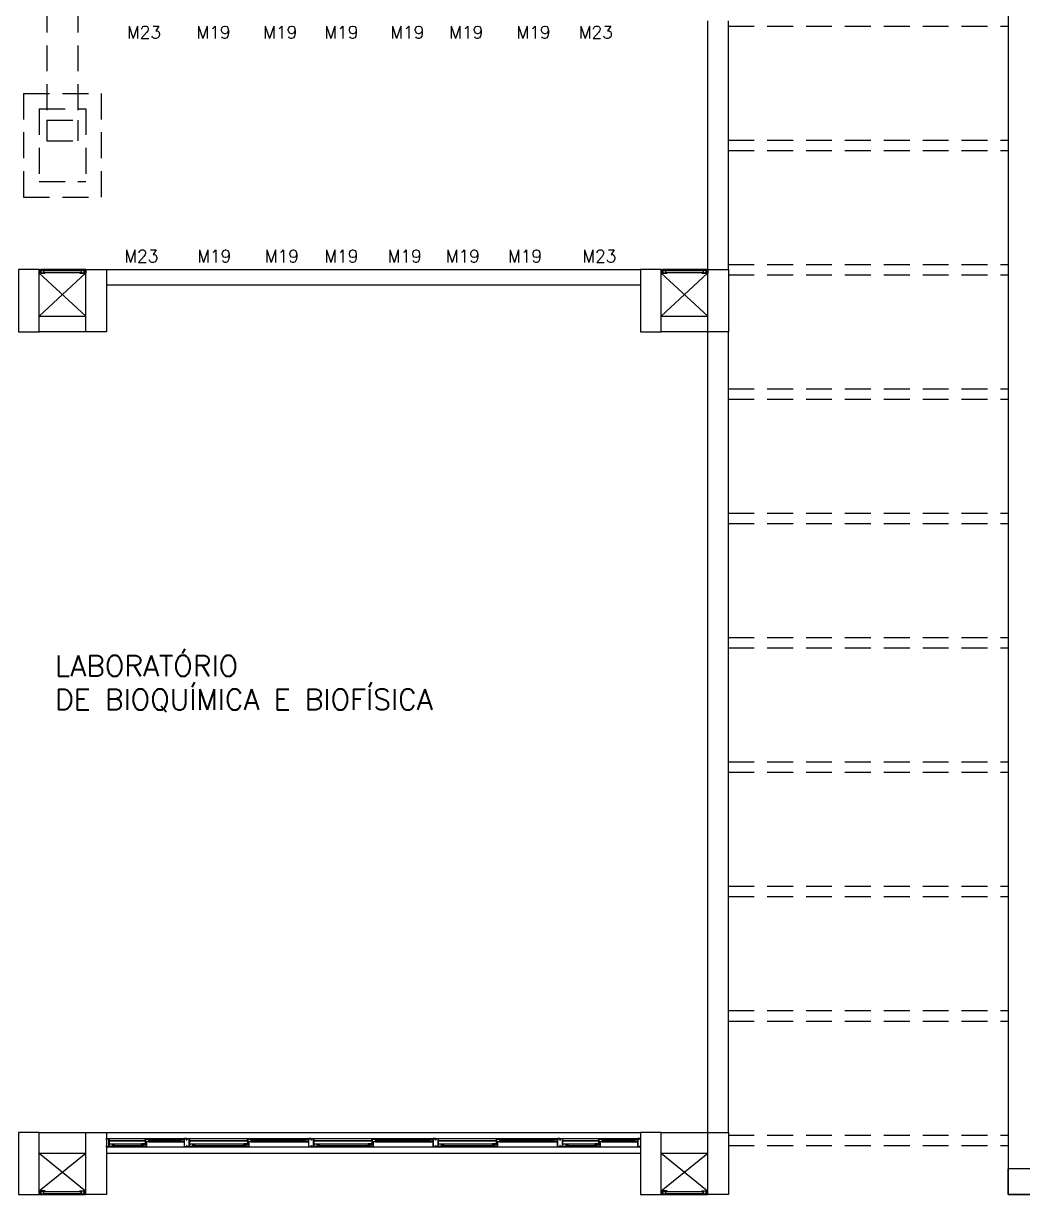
# Model space of a CAD drawing. Header units: millimetres. Extents: x 1887 to 2405, y 1100 to 1335.
# Drawn here: x 2247.21 to 2256.85, y 1221.4 to 1232.7 of the extents above; entities that cross this region are included whole.
import ezdxf

# ---------------------------------------------------------------- set-up
doc = ezdxf.new("R2010")
doc.units = ezdxf.units.MM
doc.linetypes.add('HIDDEN', pattern=[0.375, 0.25, -0.125])
for name, color, linetype in [('AC-PROJEÇÃO', 1, 'HIDDEN'), ('AR-ALV', 2, 'Continuous'), ('AR-ESQ', 1, 'Continuous'), ('AR-ESTC', 3, 'Continuous'), ('AR-ESTC-V', 2, 'Continuous'), ('AR-PORTA', 1, 'Continuous'), ('AR-SHAFT', 1, 'Continuous'), ('AR-TXTESQ1-CONG', 1, 'Continuous'), ('DT-ESQ-BAGUETE-C', 2, 'Continuous'), ('DT-ESQ-BAGUETE-V', 1, 'Continuous'), ('DT-ESQ-CHAPA DOBRADA-V', 1, 'Continuous'), ('DT-ESQ-PERFIL CADEIRA-C', 2, 'Continuous'), ('DT-ESQ-PERFIL CADEIRA-V', 1, 'Continuous'), ('DT-ESQ-PERFIL U SIMPLES-C', 2, 'Continuous'), ('DT-ESQ-PERFIL U-C', 2, 'Continuous'), ('DT-ESQ-PERFIL U-V', 1, 'Continuous'), ('DT-ESQ-VENEZIANA-C', 2, 'Continuous'), ('DT-ESQ-VENEZIANA-V', 2, 'Continuous'), ('DT-ESQ-VIDRO-C', 2, 'Continuous'), ('PG-PROJ', 1, 'HIDDEN'), ('TEXTO', 2, 'Continuous')]:
    doc.layers.add(name, color=color, linetype=linetype)
doc.styles.add('S12', font='simplex.shx', dxfattribs={"width": 1.1, "height": 0.12})
doc.styles.add('UNB-100', font='simplex.shx', dxfattribs={"height": 0.2})

# ---------------------------------------------------------------- blocks, each defined once
blk = doc.blocks.new('EF40-P')
at = {"layer": 'DT-ESQ-BAGUETE-C', "color": 2, "ltscale": 0.1}
for points in [[(0.073, -0.125), (0.06, -0.125), (0.06, -0.124), (0.073, -0.124, 0.414214), (0.073, -0.123), (0.073, -0.112, 0.414214), (0.073, -0.112), (0.06, -0.112), (0.06, -0.11), (0.073, -0.11, -0.414214), (0.075, -0.112), (0.075, -0.124, -0.414214)], [(0.339, -0.125), (0.352, -0.125), (0.352, -0.124), (0.34, -0.124, -0.414214), (0.339, -0.123), (0.339, -0.112, -0.414214), (0.34, -0.112), (0.352, -0.112), (0.352, -0.11), (0.339, -0.11, 0.414214), (0.337, -0.112), (0.337, -0.124, 0.414214)], [(0.422, -0.08), (0.409, -0.08), (0.409, -0.079), (0.422, -0.079, 0.414214), (0.422, -0.078), (0.422, -0.067, 0.414214), (0.422, -0.067), (0.409, -0.067), (0.409, -0.065), (0.422, -0.065, -0.414214), (0.424, -0.067), (0.424, -0.079, -0.414214)], [(0.702, -0.08), (0.715, -0.08), (0.715, -0.079), (0.702, -0.079, -0.414214), (0.702, -0.078), (0.702, -0.067, -0.414214), (0.702, -0.067), (0.715, -0.067), (0.715, -0.065), (0.702, -0.065, 0.414214), (0.7, -0.067), (0.7, -0.079, 0.414214)], [(0.848, -0.125), (0.835, -0.125), (0.835, -0.124), (0.848, -0.124, 0.414214), (0.848, -0.123), (0.848, -0.112, 0.414214), (0.848, -0.112), (0.835, -0.112), (0.835, -0.11), (0.848, -0.11, -0.414214), (0.85, -0.112), (0.85, -0.124, -0.414214)], [(1.326, -0.125), (1.34, -0.125), (1.34, -0.124), (1.327, -0.124, -0.414214), (1.326, -0.123), (1.326, -0.112, -0.414214), (1.327, -0.112), (1.34, -0.112), (1.34, -0.11), (1.326, -0.11, 0.414214), (1.325, -0.112), (1.325, -0.124, 0.414214)], [(1.41, -0.08), (1.396, -0.08), (1.396, -0.079), (1.409, -0.079, 0.414214), (1.41, -0.078), (1.41, -0.067, 0.414214), (1.409, -0.067), (1.396, -0.067), (1.396, -0.065), (1.41, -0.065, -0.414214), (1.411, -0.067), (1.411, -0.079, -0.414214)], [(1.901, -0.08), (1.915, -0.08), (1.915, -0.079), (1.902, -0.079, -0.414214), (1.901, -0.078), (1.901, -0.067, -0.414214), (1.902, -0.067), (1.915, -0.067), (1.915, -0.065), (1.901, -0.065, 0.414214), (1.9, -0.067), (1.9, -0.079, 0.414214)], [(2.048, -0.125), (2.035, -0.125), (2.035, -0.124), (2.048, -0.124, 0.414214), (2.048, -0.123), (2.048, -0.112, 0.414214), (2.048, -0.112), (2.035, -0.112), (2.035, -0.11), (2.048, -0.11, -0.414214), (2.05, -0.112), (2.05, -0.124, -0.414214)], [(2.526, -0.125), (2.54, -0.125), (2.54, -0.124), (2.527, -0.124, -0.414214), (2.526, -0.123), (2.526, -0.112, -0.414214), (2.527, -0.112), (2.54, -0.112), (2.54, -0.11), (2.526, -0.11, 0.414214), (2.525, -0.112), (2.525, -0.124, 0.414214)], [(2.61, -0.08), (2.596, -0.08), (2.596, -0.079), (2.609, -0.079, 0.414214), (2.61, -0.078), (2.61, -0.067, 0.414214), (2.609, -0.067), (2.596, -0.067), (2.596, -0.065), (2.61, -0.065, -0.414214), (2.611, -0.067), (2.611, -0.079, -0.414214)], [(3.101, -0.08), (3.115, -0.08), (3.115, -0.079), (3.102, -0.079, -0.414214), (3.101, -0.078), (3.101, -0.067, -0.414214), (3.102, -0.067), (3.115, -0.067), (3.115, -0.065), (3.101, -0.065, 0.414214), (3.1, -0.067), (3.1, -0.079, 0.414214)], [(3.248, -0.125), (3.235, -0.125), (3.235, -0.124), (3.248, -0.124, 0.414214), (3.248, -0.123), (3.248, -0.112, 0.414214), (3.248, -0.112), (3.235, -0.112), (3.235, -0.11), (3.248, -0.11, -0.414214), (3.25, -0.112), (3.25, -0.124, -0.414214)], [(3.726, -0.125), (3.74, -0.125), (3.74, -0.124), (3.727, -0.124, -0.414214), (3.726, -0.123), (3.726, -0.112, -0.414214), (3.727, -0.112), (3.74, -0.112), (3.74, -0.11), (3.726, -0.11, 0.414214), (3.725, -0.112), (3.725, -0.124, 0.414214)], [(3.81, -0.08), (3.796, -0.08), (3.796, -0.079), (3.809, -0.079, 0.414214), (3.81, -0.078), (3.81, -0.067, 0.414214), (3.809, -0.067), (3.796, -0.067), (3.796, -0.065), (3.81, -0.065, -0.414214), (3.811, -0.067), (3.811, -0.079, -0.414214)], [(4.301, -0.08), (4.315, -0.08), (4.315, -0.079), (4.302, -0.079, -0.414214), (4.301, -0.078), (4.301, -0.067, -0.414214), (4.302, -0.067), (4.315, -0.067), (4.315, -0.065), (4.301, -0.065, 0.414214), (4.3, -0.067), (4.3, -0.079, 0.414214)], [(4.448, -0.125), (4.435, -0.125), (4.435, -0.124), (4.448, -0.124, 0.414214), (4.448, -0.123), (4.448, -0.112, 0.414214), (4.448, -0.112), (4.435, -0.112), (4.435, -0.11), (4.448, -0.11, -0.414214), (4.45, -0.112), (4.45, -0.124, -0.414214)], [(4.714, -0.125), (4.727, -0.125), (4.727, -0.124), (4.714, -0.124, -0.414214), (4.714, -0.123), (4.714, -0.112, -0.414214), (4.714, -0.112), (4.727, -0.112), (4.727, -0.11), (4.714, -0.11, 0.414214), (4.712, -0.112), (4.712, -0.124, 0.414214)], [(4.797, -0.08), (4.784, -0.08), (4.784, -0.079), (4.797, -0.079, 0.414214), (4.797, -0.078), (4.797, -0.067, 0.414214), (4.797, -0.067), (4.784, -0.067), (4.784, -0.065), (4.797, -0.065, -0.414214), (4.799, -0.067), (4.799, -0.079, -0.414214)], [(5.076, -0.08), (5.09, -0.08), (5.09, -0.079), (5.077, -0.079, -0.414214), (5.076, -0.078), (5.076, -0.067, -0.414214), (5.077, -0.067), (5.09, -0.067), (5.09, -0.065), (5.076, -0.065, 0.414214), (5.075, -0.067), (5.075, -0.079, 0.414214)]]:
    blk.add_lwpolyline(points, format="xyb", close=True, dxfattribs=at)
at = {"layer": 'DT-ESQ-BAGUETE-V', "color": 1, "ltscale": 0.1}
for p, q in [((0.073, -0.11), (0.339, -0.11)), ((0.848, -0.11), (1.326, -0.11)), ((2.048, -0.11), (2.526, -0.11)), ((3.248, -0.11), (3.726, -0.11)), ((4.448, -0.11), (4.714, -0.11))]:
    blk.add_line(p, q, dxfattribs=at)
at = {"layer": 'DT-ESQ-BAGUETE-V', "ltscale": 0.1}
for p, q in [((0.422, -0.065), (0.702, -0.065)), ((1.41, -0.065), (1.901, -0.065)), ((2.61, -0.065), (3.101, -0.065)), ((3.81, -0.065), (4.301, -0.065)), ((4.797, -0.065), (5.076, -0.065))]:
    blk.add_line(p, q, dxfattribs=at)
at = {"layer": 'DT-ESQ-CHAPA DOBRADA-V', "ltscale": 0.1}
for p, q in [((0.025, -0.077), (0.374, -0.077)), ((0.025, -0.08), (0.374, -0.08)), ((0.8, -0.077), (1.361, -0.077)), ((0.8, -0.08), (1.361, -0.08)), ((4.4, -0.077), (4.749, -0.077)), ((4.4, -0.08), (4.749, -0.08))]:
    blk.add_line(p, q, dxfattribs=at)
at = {"layer": 'DT-ESQ-CHAPA DOBRADA-V', "color": 1, "ltscale": 0.1}
for p, q in [((2, -0.077), (2.561, -0.077)), ((2, -0.08), (2.561, -0.08)), ((3.2, -0.077), (3.761, -0.077)), ((3.2, -0.08), (3.761, -0.08))]:
    blk.add_line(p, q, dxfattribs=at)
at = {"layer": 'DT-ESQ-PERFIL CADEIRA-C', "color": 2, "ltscale": 0.1}
for p, q in [((0.376, -0.088), (0.422, -0.088)), ((0.75, -0.088), (0.702, -0.088)), ((1.363, -0.088), (1.41, -0.088)), ((1.95, -0.088), (1.901, -0.088)), ((2.563, -0.088), (2.61, -0.088)), ((3.15, -0.088), (3.101, -0.088)), ((3.763, -0.088), (3.81, -0.088)), ((4.35, -0.088), (4.301, -0.088)), ((4.751, -0.088), (4.797, -0.088)), ((5.125, -0.088), (5.076, -0.088)), ((0.025, -0.134), (0.073, -0.134)), ((0.385, -0.134), (0.339, -0.134)), ((0.8, -0.134), (0.848, -0.134)), ((1.373, -0.134), (1.326, -0.134)), ((2, -0.134), (2.048, -0.134)), ((2.573, -0.134), (2.526, -0.134)), ((3.2, -0.134), (3.248, -0.134)), ((3.773, -0.134), (3.726, -0.134)), ((4.76, -0.134), (4.714, -0.134))]:
    blk.add_line(p, q, dxfattribs=at)
at = {"layer": 'DT-ESQ-PERFIL CADEIRA-C', "ltscale": 0.1}
blk.add_line((4.4, -0.134), (4.448, -0.134), dxfattribs=at)
at = {"layer": 'DT-ESQ-PERFIL CADEIRA-C', "color": 2, "ltscale": 0.1}
for points in [[(0.073, -0.135), (0.025, -0.135), (0.025, -0.134), (0.06, -0.134, -0.198912), (0.059, -0.133, -0.198913), (0.058, -0.132), (0.058, -0.112, 0.414214), (0.058, -0.112), (0.025, -0.112), (0.025, -0.11), (0.058, -0.11, -0.414214), (0.06, -0.112), (0.06, -0.124), (0.06, -0.125), (0.06, -0.132), (0.073, -0.132, -1)], [(0.339, -0.132, 1), (0.339, -0.135), (0.385, -0.135, 0.414214), (0.387, -0.133), (0.387, -0.112, 0.414214), (0.385, -0.11), (0.354, -0.11, 0.414214), (0.352, -0.112), (0.352, -0.132)], [(0.352, -0.134, 0.198913), (0.354, -0.133, 0.198913), (0.354, -0.132), (0.354, -0.112, -0.414214), (0.354, -0.112), (0.385, -0.112, -0.414214), (0.386, -0.112), (0.386, -0.133, -0.414214), (0.385, -0.134)], [(0.422, -0.087, -1), (0.422, -0.09), (0.376, -0.09, -0.414214), (0.374, -0.088), (0.374, -0.067, -0.414214), (0.376, -0.065), (0.407, -0.065, -0.414214), (0.409, -0.067), (0.409, -0.087)], [(0.409, -0.088, -0.198913), (0.408, -0.088, -0.198913), (0.407, -0.087), (0.407, -0.067, 0.414214), (0.407, -0.067), (0.376, -0.067, 0.414214), (0.375, -0.067), (0.375, -0.088, 0.414214), (0.376, -0.088)], [(0.702, -0.09), (0.75, -0.09), (0.75, -0.088), (0.715, -0.088, 0.198912), (0.716, -0.088, 0.198913), (0.716, -0.087), (0.716, -0.067, -0.414214), (0.717, -0.067), (0.75, -0.067), (0.75, -0.065), (0.716, -0.065, 0.414214), (0.715, -0.067), (0.715, -0.079), (0.715, -0.08), (0.715, -0.087), (0.702, -0.087, 1)], [(0.848, -0.135), (0.8, -0.135), (0.8, -0.134), (0.835, -0.134, -0.198912), (0.834, -0.133, -0.198913), (0.833, -0.132), (0.833, -0.112, 0.414214), (0.833, -0.112), (0.8, -0.112), (0.8, -0.11), (0.833, -0.11, -0.414214), (0.835, -0.112), (0.835, -0.124), (0.835, -0.125), (0.835, -0.132), (0.848, -0.132, -1)], [(1.326, -0.132, 1), (1.326, -0.135), (1.373, -0.135, 0.414214), (1.375, -0.133), (1.375, -0.112, 0.414214), (1.373, -0.11), (1.341, -0.11, 0.414214), (1.34, -0.112), (1.34, -0.132)], [(1.34, -0.134, 0.198913), (1.341, -0.133, 0.198913), (1.341, -0.132), (1.341, -0.112, -0.414214), (1.342, -0.112), (1.373, -0.112, -0.414214), (1.373, -0.112), (1.373, -0.133, -0.414214), (1.373, -0.134)], [(1.41, -0.087, -1), (1.41, -0.09), (1.363, -0.09, -0.414214), (1.361, -0.088), (1.361, -0.067, -0.414214), (1.363, -0.065), (1.395, -0.065, -0.414214), (1.396, -0.067), (1.396, -0.087)], [(1.396, -0.088, -0.198913), (1.395, -0.088, -0.198913), (1.395, -0.087), (1.395, -0.067, 0.414214), (1.394, -0.067), (1.363, -0.067, 0.414214), (1.363, -0.067), (1.363, -0.088, 0.414214), (1.363, -0.088)], [(1.901, -0.09), (1.95, -0.09), (1.95, -0.088), (1.915, -0.088, 0.198912), (1.916, -0.088, 0.198913), (1.916, -0.087), (1.916, -0.067, -0.414214), (1.917, -0.067), (1.95, -0.067), (1.95, -0.065), (1.916, -0.065, 0.414214), (1.915, -0.067), (1.915, -0.079), (1.915, -0.08), (1.915, -0.087), (1.901, -0.087, 1)], [(2.048, -0.135), (2, -0.135), (2, -0.134), (2.035, -0.134, -0.198912), (2.034, -0.133, -0.198913), (2.033, -0.132), (2.033, -0.112, 0.414214), (2.033, -0.112), (2, -0.112), (2, -0.11), (2.033, -0.11, -0.414214), (2.035, -0.112), (2.035, -0.124), (2.035, -0.125), (2.035, -0.132), (2.048, -0.132, -1)], [(2.526, -0.132, 1), (2.526, -0.135), (2.573, -0.135, 0.414214), (2.575, -0.133), (2.575, -0.112, 0.414214), (2.573, -0.11), (2.541, -0.11, 0.414214), (2.54, -0.112), (2.54, -0.132)], [(2.54, -0.134, 0.198913), (2.541, -0.133, 0.198913), (2.541, -0.132), (2.541, -0.112, -0.414214), (2.542, -0.112), (2.573, -0.112, -0.414214), (2.573, -0.112), (2.573, -0.133, -0.414214), (2.573, -0.134)], [(2.61, -0.087, -1), (2.61, -0.09), (2.563, -0.09, -0.414214), (2.561, -0.088), (2.561, -0.067, -0.414214), (2.563, -0.065), (2.595, -0.065, -0.414214), (2.596, -0.067), (2.596, -0.087)], [(2.596, -0.088, -0.198913), (2.595, -0.088, -0.198913), (2.595, -0.087), (2.595, -0.067, 0.414214), (2.594, -0.067), (2.563, -0.067, 0.414214), (2.563, -0.067), (2.563, -0.088, 0.414214), (2.563, -0.088)], [(3.101, -0.09), (3.15, -0.09), (3.15, -0.088), (3.115, -0.088, 0.198912), (3.116, -0.088, 0.198913), (3.116, -0.087), (3.116, -0.067, -0.414214), (3.117, -0.067), (3.15, -0.067), (3.15, -0.065), (3.116, -0.065, 0.414214), (3.115, -0.067), (3.115, -0.079), (3.115, -0.08), (3.115, -0.087), (3.101, -0.087, 1)], [(3.248, -0.135), (3.2, -0.135), (3.2, -0.134), (3.235, -0.134, -0.198912), (3.234, -0.133, -0.198913), (3.233, -0.132), (3.233, -0.112, 0.414214), (3.233, -0.112), (3.2, -0.112), (3.2, -0.11), (3.233, -0.11, -0.414214), (3.235, -0.112), (3.235, -0.124), (3.235, -0.125), (3.235, -0.132), (3.248, -0.132, -1)], [(3.726, -0.132, 1), (3.726, -0.135), (3.773, -0.135, 0.414214), (3.775, -0.133), (3.775, -0.112, 0.414214), (3.773, -0.11), (3.741, -0.11, 0.414214), (3.74, -0.112), (3.74, -0.132)], [(3.74, -0.134, 0.198913), (3.741, -0.133, 0.198913), (3.741, -0.132), (3.741, -0.112, -0.414214), (3.742, -0.112), (3.773, -0.112, -0.414214), (3.773, -0.112), (3.773, -0.133, -0.414214), (3.773, -0.134)], [(3.81, -0.087, -1), (3.81, -0.09), (3.763, -0.09, -0.414214), (3.761, -0.088), (3.761, -0.067, -0.414214), (3.763, -0.065), (3.795, -0.065, -0.414214), (3.796, -0.067), (3.796, -0.087)], [(3.796, -0.088, -0.198913), (3.795, -0.088, -0.198913), (3.795, -0.087), (3.795, -0.067, 0.414214), (3.794, -0.067), (3.763, -0.067, 0.414214), (3.763, -0.067), (3.763, -0.088, 0.414214), (3.763, -0.088)], [(4.301, -0.09), (4.35, -0.09), (4.35, -0.088), (4.315, -0.088, 0.198912), (4.316, -0.088, 0.198913), (4.316, -0.087), (4.316, -0.067, -0.414214), (4.317, -0.067), (4.35, -0.067), (4.35, -0.065), (4.316, -0.065, 0.414214), (4.315, -0.067), (4.315, -0.079), (4.315, -0.08), (4.315, -0.087), (4.301, -0.087, 1)], [(4.448, -0.135), (4.4, -0.135), (4.4, -0.134), (4.435, -0.134, -0.198912), (4.434, -0.133, -0.198913), (4.433, -0.132), (4.433, -0.112, 0.414214), (4.433, -0.112), (4.4, -0.112), (4.4, -0.11), (4.433, -0.11, -0.414214), (4.435, -0.112), (4.435, -0.124), (4.435, -0.125), (4.435, -0.132), (4.448, -0.132, -1)], [(4.714, -0.132, 1), (4.714, -0.135), (4.76, -0.135, 0.414214), (4.762, -0.133), (4.762, -0.112, 0.414214), (4.76, -0.11), (4.729, -0.11, 0.414214), (4.727, -0.112), (4.727, -0.132)], [(4.727, -0.134, 0.198913), (4.729, -0.133, 0.198913), (4.729, -0.132), (4.729, -0.112, -0.414214), (4.729, -0.112), (4.76, -0.112, -0.414214), (4.761, -0.112), (4.761, -0.133, -0.414214), (4.76, -0.134)], [(4.797, -0.087, -1), (4.797, -0.09), (4.751, -0.09, -0.414214), (4.749, -0.088), (4.749, -0.067, -0.414214), (4.751, -0.065), (4.782, -0.065, -0.414214), (4.784, -0.067), (4.784, -0.087)], [(4.784, -0.088, -0.198913), (4.783, -0.088, -0.198913), (4.782, -0.087), (4.782, -0.067, 0.414214), (4.782, -0.067), (4.751, -0.067, 0.414214), (4.75, -0.067), (4.75, -0.088, 0.414214), (4.751, -0.088)], [(5.076, -0.09), (5.125, -0.09), (5.125, -0.088), (5.09, -0.088, 0.198912), (5.091, -0.088, 0.198913), (5.091, -0.087), (5.091, -0.067, -0.414214), (5.092, -0.067), (5.125, -0.067), (5.125, -0.065), (5.091, -0.065, 0.414214), (5.09, -0.067), (5.09, -0.079), (5.09, -0.08), (5.09, -0.087), (5.076, -0.087, 1)]]:
    blk.add_lwpolyline(points, format="xyb", close=True, dxfattribs=at)
at = {"layer": 'DT-ESQ-PERFIL CADEIRA-V', "ltscale": 0.1}
for p, q in [((0.407, -0.09), (0.702, -0.09)), ((1.395, -0.09), (1.901, -0.09))]:
    blk.add_line(p, q, dxfattribs=at)
at = {"layer": 'DT-ESQ-PERFIL CADEIRA-V', "color": 1, "ltscale": 0.1}
for p, q in [((2.595, -0.09), (3.101, -0.09)), ((3.795, -0.09), (4.301, -0.09)), ((4.782, -0.09), (5.076, -0.09)), ((0.073, -0.135), (0.339, -0.135)), ((0.848, -0.135), (1.326, -0.135)), ((2.048, -0.135), (2.526, -0.135)), ((4.448, -0.135), (4.714, -0.135))]:
    blk.add_line(p, q, dxfattribs=at)
at = {"layer": 'DT-ESQ-PERFIL CADEIRA-V', "color": 2, "ltscale": 0.1}
blk.add_line((3.248, -0.135), (3.726, -0.135), dxfattribs=at)
at = {"layer": 'DT-ESQ-PERFIL U SIMPLES-C', "color": 2, "ltscale": 0.1}
for points in [[(0.376, -0.102), (0.384, -0.102), (0.384, -0.1), (0.376, -0.1, -0.414214), (0.375, -0.1), (0.375, -0.092, -0.414214), (0.376, -0.091), (0.384, -0.091), (0.384, -0.09), (0.376, -0.09, 0.414214), (0.374, -0.092), (0.374, -0.1, 0.414214)], [(0.385, -0.098), (0.378, -0.098), (0.378, -0.1), (0.385, -0.1, -0.414214), (0.386, -0.1), (0.386, -0.108, -0.414214), (0.385, -0.109), (0.378, -0.109), (0.378, -0.11), (0.385, -0.11, 0.414214), (0.387, -0.108), (0.387, -0.1, 0.414214)], [(1.363, -0.102), (1.371, -0.102), (1.371, -0.1), (1.363, -0.1, -0.414214), (1.363, -0.1), (1.363, -0.092, -0.414214), (1.363, -0.091), (1.371, -0.091), (1.371, -0.09), (1.363, -0.09, 0.414214), (1.361, -0.092), (1.361, -0.1, 0.414214)], [(1.373, -0.098), (1.365, -0.098), (1.365, -0.1), (1.373, -0.1, -0.414214), (1.373, -0.1), (1.373, -0.108, -0.414214), (1.373, -0.109), (1.365, -0.109), (1.365, -0.11), (1.373, -0.11, 0.414214), (1.375, -0.108), (1.375, -0.1, 0.414214)], [(2.563, -0.102), (2.571, -0.102), (2.571, -0.1), (2.563, -0.1, -0.414214), (2.563, -0.1), (2.563, -0.092, -0.414214), (2.563, -0.091), (2.571, -0.091), (2.571, -0.09), (2.563, -0.09, 0.414214), (2.561, -0.092), (2.561, -0.1, 0.414214)], [(2.573, -0.098), (2.565, -0.098), (2.565, -0.1), (2.573, -0.1, -0.414214), (2.573, -0.1), (2.573, -0.108, -0.414214), (2.573, -0.109), (2.565, -0.109), (2.565, -0.11), (2.573, -0.11, 0.414214), (2.575, -0.108), (2.575, -0.1, 0.414214)], [(3.763, -0.102), (3.771, -0.102), (3.771, -0.1), (3.763, -0.1, -0.414214), (3.763, -0.1), (3.763, -0.092, -0.414214), (3.763, -0.091), (3.771, -0.091), (3.771, -0.09), (3.763, -0.09, 0.414214), (3.761, -0.092), (3.761, -0.1, 0.414214)], [(3.773, -0.098), (3.765, -0.098), (3.765, -0.1), (3.773, -0.1, -0.414214), (3.773, -0.1), (3.773, -0.108, -0.414214), (3.773, -0.109), (3.765, -0.109), (3.765, -0.11), (3.773, -0.11, 0.414214), (3.775, -0.108), (3.775, -0.1, 0.414214)], [(4.751, -0.102), (4.759, -0.102), (4.759, -0.1), (4.751, -0.1, -0.414214), (4.75, -0.1), (4.75, -0.092, -0.414214), (4.751, -0.091), (4.759, -0.091), (4.759, -0.09), (4.751, -0.09, 0.414214), (4.749, -0.092), (4.749, -0.1, 0.414214)], [(4.76, -0.098), (4.752, -0.098), (4.752, -0.1), (4.76, -0.1, -0.414214), (4.761, -0.1), (4.761, -0.108, -0.414214), (4.76, -0.109), (4.752, -0.109), (4.752, -0.11), (4.76, -0.11, 0.414214), (4.762, -0.108), (4.762, -0.1, 0.414214)]]:
    blk.add_lwpolyline(points, format="xyb", close=True, dxfattribs=at)
at = {"layer": 'DT-ESQ-PERFIL U-C', "color": 2, "ltscale": 0.1}
for points in [[(0, -0.062, -0.414214), (0.001, -0.06), (0.023, -0.06, -0.414214), (0.025, -0.062), (0.025, -0.139, -0.414214), (0.023, -0.14), (0.001, -0.14, -0.414214), (0, -0.139), (0, -0.125), (0.001, -0.125), (0.001, -0.138, 0.414214), (0.002, -0.139), (0.023, -0.139, 0.414214), (0.023, -0.138), (0.023, -0.062, 0.414214), (0.023, -0.062), (0.002, -0.062, 0.414214), (0.001, -0.062), (0.001, -0.075), (0, -0.075)], [(0.775, -0.062, 0.414214), (0.773, -0.06), (0.751, -0.06, 0.414214), (0.75, -0.062), (0.75, -0.139, 0.414214), (0.751, -0.14), (0.773, -0.14, 0.414214), (0.775, -0.139), (0.775, -0.125), (0.773, -0.125), (0.773, -0.138, -0.414214), (0.773, -0.139), (0.752, -0.139, -0.414214), (0.751, -0.138), (0.751, -0.062, -0.414214), (0.752, -0.062), (0.773, -0.062, -0.414214), (0.773, -0.062), (0.773, -0.075), (0.775, -0.075)], [(0.775, -0.062, -0.414214), (0.776, -0.06), (0.798, -0.06, -0.414214), (0.8, -0.062), (0.8, -0.139, -0.414214), (0.798, -0.14), (0.776, -0.14, -0.414214), (0.775, -0.139), (0.775, -0.125), (0.776, -0.125), (0.776, -0.138, 0.414214), (0.777, -0.139), (0.798, -0.139, 0.414214), (0.798, -0.138), (0.798, -0.062, 0.414214), (0.798, -0.062), (0.777, -0.062, 0.414214), (0.776, -0.062), (0.776, -0.075), (0.775, -0.075)], [(1.975, -0.062, 0.414214), (1.973, -0.06), (1.951, -0.06, 0.414214), (1.95, -0.062), (1.95, -0.139, 0.414214), (1.951, -0.14), (1.973, -0.14, 0.414214), (1.975, -0.139), (1.975, -0.125), (1.973, -0.125), (1.973, -0.138, -0.414214), (1.973, -0.139), (1.952, -0.139, -0.414214), (1.951, -0.138), (1.951, -0.062, -0.414214), (1.952, -0.062), (1.973, -0.062, -0.414214), (1.973, -0.062), (1.973, -0.075), (1.975, -0.075)], [(1.975, -0.062, -0.414214), (1.976, -0.06), (1.998, -0.06, -0.414214), (2, -0.062), (2, -0.139, -0.414214), (1.998, -0.14), (1.976, -0.14, -0.414214), (1.975, -0.139), (1.975, -0.125), (1.976, -0.125), (1.976, -0.138, 0.414214), (1.977, -0.139), (1.998, -0.139, 0.414214), (1.998, -0.138), (1.998, -0.062, 0.414214), (1.998, -0.062), (1.977, -0.062, 0.414214), (1.976, -0.062), (1.976, -0.075), (1.975, -0.075)], [(3.175, -0.062, 0.414214), (3.173, -0.06), (3.151, -0.06, 0.414214), (3.15, -0.062), (3.15, -0.139, 0.414214), (3.151, -0.14), (3.173, -0.14, 0.414214), (3.175, -0.139), (3.175, -0.125), (3.173, -0.125), (3.173, -0.138, -0.414214), (3.173, -0.139), (3.152, -0.139, -0.414214), (3.151, -0.138), (3.151, -0.062, -0.414214), (3.152, -0.062), (3.173, -0.062, -0.414214), (3.173, -0.062), (3.173, -0.075), (3.175, -0.075)], [(3.175, -0.062, -0.414214), (3.176, -0.06), (3.198, -0.06, -0.414214), (3.2, -0.062), (3.2, -0.139, -0.414214), (3.198, -0.14), (3.176, -0.14, -0.414214), (3.175, -0.139), (3.175, -0.125), (3.176, -0.125), (3.176, -0.138, 0.414214), (3.177, -0.139), (3.198, -0.139, 0.414214), (3.198, -0.138), (3.198, -0.062, 0.414214), (3.198, -0.062), (3.177, -0.062, 0.414214), (3.176, -0.062), (3.176, -0.075), (3.175, -0.075)], [(4.375, -0.062, 0.414214), (4.373, -0.06), (4.351, -0.06, 0.414214), (4.35, -0.062), (4.35, -0.139, 0.414214), (4.351, -0.14), (4.373, -0.14, 0.414214), (4.375, -0.139), (4.375, -0.125), (4.373, -0.125), (4.373, -0.138, -0.414214), (4.373, -0.139), (4.352, -0.139, -0.414214), (4.351, -0.138), (4.351, -0.062, -0.414214), (4.352, -0.062), (4.373, -0.062, -0.414214), (4.373, -0.062), (4.373, -0.075), (4.375, -0.075)], [(4.375, -0.062, -0.414214), (4.376, -0.06), (4.398, -0.06, -0.414214), (4.4, -0.062), (4.4, -0.139, -0.414214), (4.398, -0.14), (4.376, -0.14, -0.414214), (4.375, -0.139), (4.375, -0.125), (4.376, -0.125), (4.376, -0.138, 0.414214), (4.377, -0.139), (4.398, -0.139, 0.414214), (4.398, -0.138), (4.398, -0.062, 0.414214), (4.398, -0.062), (4.377, -0.062, 0.414214), (4.376, -0.062), (4.376, -0.075), (4.375, -0.075)], [(5.15, -0.062, 0.414214), (5.148, -0.06), (5.126, -0.06, 0.414214), (5.125, -0.062), (5.125, -0.139, 0.414214), (5.126, -0.14), (5.148, -0.14, 0.414214), (5.15, -0.139), (5.15, -0.125), (5.148, -0.125), (5.148, -0.138, -0.414214), (5.148, -0.139), (5.127, -0.139, -0.414214), (5.126, -0.138), (5.126, -0.062, -0.414214), (5.127, -0.062), (5.148, -0.062, -0.414214), (5.148, -0.062), (5.148, -0.075), (5.15, -0.075)]]:
    blk.add_lwpolyline(points, format="xyb", close=True, dxfattribs=at)
at = {"layer": 'DT-ESQ-PERFIL U-V', "color": 1, "ltscale": 0.1}
for p, q in [((0.023, -0.06), (0.751, -0.06)), ((0.798, -0.06), (1.951, -0.06)), ((1.998, -0.06), (3.151, -0.06)), ((4.398, -0.06), (5.126, -0.06)), ((0.023, -0.14), (0.751, -0.14)), ((0.798, -0.14), (1.951, -0.14)), ((1.998, -0.14), (3.151, -0.14)), ((4.398, -0.14), (5.126, -0.14))]:
    blk.add_line(p, q, dxfattribs=at)
at = {"layer": 'DT-ESQ-PERFIL U-V', "ltscale": 0.1}
for p, q in [((3.198, -0.06), (4.351, -0.06)), ((3.198, -0.14), (4.351, -0.14))]:
    blk.add_line(p, q, dxfattribs=at)
at = {"layer": 'DT-ESQ-VIDRO-C', "ltscale": 0.1}
for points in [[(0.713, -0.085), (0.713, -0.082), (0.411, -0.082), (0.411, -0.085)], [(1.912, -0.085), (1.912, -0.082), (1.399, -0.082), (1.399, -0.085)], [(3.112, -0.085), (3.112, -0.082), (2.599, -0.082), (2.599, -0.085)], [(4.312, -0.085), (4.312, -0.082), (3.799, -0.082), (3.799, -0.085)], [(5.087, -0.085), (5.087, -0.082), (4.786, -0.082), (4.786, -0.085)], [(0.063, -0.13), (0.063, -0.127), (0.349, -0.127), (0.349, -0.13)], [(0.838, -0.13), (0.838, -0.127), (1.337, -0.127), (1.337, -0.13)], [(2.038, -0.13), (2.038, -0.127), (2.537, -0.127), (2.537, -0.13)], [(3.238, -0.13), (3.238, -0.127), (3.737, -0.127), (3.737, -0.13)], [(4.438, -0.13), (4.438, -0.127), (4.724, -0.127), (4.724, -0.13)]]:
    blk.add_lwpolyline(points, close=True, dxfattribs=at)
blk = doc.blocks.new('EF01-P')
at = {"layer": 'DT-ESQ-BAGUETE-C', "ltscale": 0.1}
for points in [[(0.002, 0.035), (0.015, 0.035), (0.015, 0.033), (0.002, 0.033), (0.002, 0.005), (0.015, 0.005), (0.015, 0.004), (0.002, 0.004, -0.414214), (0, 0.005), (0, 0.033, -0.414214)], [(0.448, 0.035), (0.435, 0.035), (0.435, 0.033), (0.448, 0.033), (0.448, 0.005), (0.435, 0.005), (0.435, 0.004), (0.448, 0.004, 0.414214), (0.45, 0.005), (0.45, 0.033, 0.414214)]]:
    blk.add_lwpolyline(points, format="xyb", close=True, dxfattribs=at)
at = {"layer": 'DT-ESQ-PERFIL CADEIRA-C', "color": 2, "ltscale": 0.1}
for points in [[(0.01, 0.002), (0.01, 0.003), (0.002, 0.003, 1), (0.002, 0), (0.015, 0, 0.414214), (0.016, 0.002), (0.016, 0.033), (0.043, 0.033)], [(0.407, 0.006), (0.432, 0.006), (0.432, 0.016), (0.433, 0.016), (0.433, 0.006, -0.414214), (0.432, 0.005), (0.407, 0.005), (0.394, 0.005, -1), (0.394, 0.008), (0.407, 0.008), (0.407, 0.02), (0.407, 0.032), (0.394, 0.032, -1), (0.394, 0.035), (0.407, 0.035), (0.433, 0.035, -0.414214), (0.435, 0.033), (0.435, 0.002), (0.448, 0.002)]]:
    blk.add_lwpolyline(points, format="xyb", dxfattribs=at)
at = {"layer": 'DT-ESQ-PERFIL CADEIRA-C', "ltscale": 0.1}
for points in [[(0.043, 0.006), (0.018, 0.006), (0.018, 0.016), (0.016, 0.016), (0.016, 0.006, 0.414214), (0.018, 0.005), (0.043, 0.005), (0.056, 0.005, 1), (0.056, 0.008), (0.043, 0.008), (0.043, 0.02), (0.043, 0.032), (0.056, 0.032, 1), (0.056, 0.035), (0.043, 0.035), (0.016, 0.035, 0.414214), (0.015, 0.033), (0.015, 0.002), (0.002, 0.002)], [(0.041, 0.02), (0.041, 0.032, -0.414214), (0.043, 0.033), (0.056, 0.033)], [(0.041, 0.02), (0.041, 0.008, 0.414214), (0.043, 0.006), (0.056, 0.006)], [(0.408, 0.02), (0.408, 0.032, 0.414214), (0.407, 0.033), (0.394, 0.033)], [(0.408, 0.02), (0.408, 0.008, -0.414214), (0.407, 0.006), (0.394, 0.006)], [(0.44, 0.002), (0.44, 0.003), (0.448, 0.003, -1), (0.448, 0), (0.435, 0, -0.414214), (0.433, 0.002), (0.433, 0.033), (0.407, 0.033)]]:
    blk.add_lwpolyline(points, format="xyb", dxfattribs=at)
at = {"layer": 'DT-ESQ-PERFIL CADEIRA-V', "ltscale": 0.1}
blk.add_line((0.015, 0), (0.435, 0), dxfattribs=at)
at = {"layer": 'DT-ESQ-VENEZIANA-C', "ltscale": 0.1}
for p, q in [((0.043, 0.011), (0.407, 0.011)), ((0.043, 0.009), (0.407, 0.009))]:
    blk.add_line(p, q, dxfattribs=at)
at = {"layer": 'DT-ESQ-VENEZIANA-V', "ltscale": 0.1}
blk.add_line((0.043, 0.031), (0.407, 0.031), dxfattribs=at)
blk = doc.blocks.new('EF01C-P')
at = {"layer": 'DT-ESQ-BAGUETE-C', "ltscale": 0.1}
for points in [[(0.002, 0.035), (0.015, 0.035), (0.015, 0.033), (0.002, 0.033), (0.002, 0.005), (0.015, 0.005), (0.015, 0.004), (0.002, 0.004, -0.414214), (0, 0.005), (0, 0.033, -0.414214)], [(0.448, 0.035), (0.435, 0.035), (0.435, 0.033), (0.448, 0.033), (0.448, 0.005), (0.435, 0.005), (0.435, 0.004), (0.448, 0.004, 0.414214), (0.45, 0.005), (0.45, 0.033, 0.414214)]]:
    blk.add_lwpolyline(points, format="xyb", close=True, dxfattribs=at)
at = {"layer": 'DT-ESQ-PERFIL CADEIRA-C', "ltscale": 0.1}
for points in [[(0.01, 0.002), (0.01, 0.003), (0.002, 0.003, 1), (0.002, 0), (0.015, 0, 0.414214), (0.016, 0.002), (0.016, 0.033), (0.043, 0.033)], [(0.043, 0.006), (0.018, 0.006), (0.018, 0.016), (0.016, 0.016), (0.016, 0.006, 0.414214), (0.018, 0.005), (0.043, 0.005), (0.056, 0.005, 1), (0.056, 0.008), (0.043, 0.008), (0.043, 0.02), (0.043, 0.032), (0.056, 0.032, 1), (0.056, 0.035), (0.043, 0.035), (0.016, 0.035, 0.414214), (0.015, 0.033), (0.015, 0.002), (0.002, 0.002)], [(0.041, 0.02), (0.041, 0.032, -0.414214), (0.043, 0.033), (0.056, 0.033)], [(0.041, 0.02), (0.041, 0.008, 0.414214), (0.043, 0.006), (0.056, 0.006)], [(0.407, 0.006), (0.432, 0.006), (0.432, 0.016), (0.433, 0.016), (0.433, 0.006, -0.414214), (0.432, 0.005), (0.407, 0.005), (0.394, 0.005, -1), (0.394, 0.008), (0.407, 0.008), (0.407, 0.02), (0.407, 0.032), (0.394, 0.032, -1), (0.394, 0.035), (0.407, 0.035), (0.433, 0.035, -0.414214), (0.435, 0.033), (0.435, 0.002), (0.448, 0.002)], [(0.408, 0.02), (0.408, 0.032, 0.414214), (0.407, 0.033), (0.394, 0.033)], [(0.408, 0.02), (0.408, 0.008, -0.414214), (0.407, 0.006), (0.394, 0.006)], [(0.44, 0.002), (0.44, 0.003), (0.448, 0.003, -1), (0.448, 0), (0.435, 0, -0.414214), (0.433, 0.002), (0.433, 0.033), (0.407, 0.033)]]:
    blk.add_lwpolyline(points, format="xyb", dxfattribs=at)
at = {"layer": 'DT-ESQ-PERFIL CADEIRA-V', "ltscale": 0.1}
blk.add_line((0.015, 0), (0.435, 0), dxfattribs=at)
at = {"layer": 'DT-ESQ-VENEZIANA-C', "ltscale": 0.1}
for p, q in [((0.043, 0.011), (0.407, 0.011)), ((0.043, 0.009), (0.407, 0.009))]:
    blk.add_line(p, q, dxfattribs=at)
at = {"layer": 'DT-ESQ-VENEZIANA-V', "ltscale": 0.1}
blk.add_line((0.043, 0.031), (0.407, 0.031), dxfattribs=at)
blk = doc.blocks.new('A$C16986822')
at = {"layer": 'AR-ESTC'}
for p, q in [((2.564, -20.25), (2.564, -20)), ((3.314, -20.25), (2.564, -20.25))]:
    blk.add_line(p, q, dxfattribs=at)
blk.add_lwpolyline([(2.564, -20.25), (3.314, -20.25), (3.314, -20), (2.564, -20)], close=True, dxfattribs=at)
at = {"layer": 'AR-ESTC-V'}
blk.add_line((2.564, 2.75), (2.564, -20.25), dxfattribs=at)

msp = doc.modelspace()

# ---------------------------------------------------------------- linework, layer by layer
at = {"layer": 'AC-PROJEÇÃO'}
for p, q in [((2247.435, 1232.862), (2247.435, 1231.766)), ((2247.735, 1232.862), (2247.735, 1231.766)), ((2247.21, 1232.023), (2247.21, 1231.023)), ((2247.21, 1232.023), (2247.96, 1232.023)), ((2247.96, 1232.023), (2247.96, 1231.023)), ((2247.36, 1231.873), (2247.36, 1231.173)), ((2247.36, 1231.873), (2247.81, 1231.873)), ((2247.81, 1231.873), (2247.81, 1231.173)), ((2247.435, 1231.766), (2247.435, 1231.566)), ((2247.435, 1231.766), (2247.735, 1231.766)), ((2247.735, 1231.766), (2247.735, 1231.566)), ((2247.435, 1231.566), (2247.735, 1231.566)), ((2247.36, 1231.173), (2247.81, 1231.173)), ((2247.21, 1231.023), (2247.96, 1231.023))]:
    msp.add_line(p, q, dxfattribs=at)
at = {"layer": 'AR-ALV'}
for p, q in [((2253.81, 1230.323), (2253.81, 1232.723)), ((2254.01, 1230.323), (2254.01, 1232.723)), ((2247.96, 1230.323), (2253.16, 1230.323)), ((2253.16, 1230.173), (2248.01, 1230.173)), ((2247.36, 1229.873), (2247.81, 1229.873)), ((2247.36, 1229.873), (2247.81, 1229.873)), ((2253.36, 1229.873), (2253.81, 1229.873)), ((2253.36, 1229.873), (2253.81, 1229.873)), ((2247.81, 1229.723), (2247.36, 1229.723)), ((2247.81, 1229.723), (2247.36, 1229.723)), ((2253.81, 1229.723), (2253.36, 1229.723)), ((2253.81, 1229.723), (2253.36, 1229.723)), ((2253.81, 1221.998), (2253.81, 1229.723)), ((2254.01, 1221.998), (2254.01, 1229.723)), ((2247.36, 1221.998), (2247.81, 1221.998)), ((2247.36, 1221.998), (2247.81, 1221.998)), ((2253.36, 1221.998), (2253.81, 1221.998)), ((2247.36, 1221.798), (2247.81, 1221.798)), ((2253.36, 1221.798), (2253.81, 1221.798))]:
    msp.add_line(p, q, dxfattribs=at)
at = {"layer": 'AR-ESQ'}
for p, q in [((2248.01, 1221.998), (2253.16, 1221.998)), ((2248.01, 1221.798), (2253.16, 1221.798))]:
    msp.add_line(p, q, dxfattribs=at)
at = {"layer": 'AR-ESTC'}
for points in [[(2247.36, 1230.323), (2247.16, 1230.323), (2247.16, 1229.723), (2247.36, 1229.723)], [(2247.81, 1230.323), (2248.01, 1230.323), (2248.01, 1229.723), (2247.81, 1229.723)], [(2253.36, 1230.323), (2253.16, 1230.323), (2253.16, 1229.723), (2253.36, 1229.723)], [(2253.81, 1230.323), (2254.01, 1230.323), (2254.01, 1229.723), (2253.81, 1229.723)], [(2247.36, 1221.998), (2247.16, 1221.998), (2247.16, 1221.398), (2247.36, 1221.398)], [(2247.81, 1221.998), (2248.01, 1221.998), (2248.01, 1221.398), (2247.81, 1221.398)], [(2253.36, 1221.998), (2253.16, 1221.998), (2253.16, 1221.398), (2253.36, 1221.398)], [(2253.81, 1221.998), (2254.01, 1221.998), (2254.01, 1221.398), (2253.81, 1221.398)]]:
    msp.add_lwpolyline(points, close=True, dxfattribs=at)
at = {"layer": 'AR-SHAFT'}
for p, q in [((2247.36, 1229.873), (2247.809, 1230.289)), ((2247.36, 1230.289), (2247.81, 1229.873)), ((2253.36, 1229.873), (2253.809, 1230.289)), ((2253.36, 1230.289), (2253.81, 1229.873)), ((2247.36, 1221.798), (2247.809, 1221.433)), ((2247.36, 1221.433), (2247.81, 1221.798)), ((2253.36, 1221.798), (2253.809, 1221.433)), ((2253.36, 1221.433), (2253.81, 1221.798))]:
    msp.add_line(p, q, dxfattribs=at)
at = {"layer": 'PG-PROJ'}
for p, q in [((2254.008, 1232.673), (2256.708, 1232.673)), ((2254.008, 1231.573), (2256.708, 1231.573)), ((2254.008, 1231.473), (2256.708, 1231.473)), ((2254.008, 1230.373), (2256.708, 1230.373)), ((2254.008, 1230.273), (2256.708, 1230.273)), ((2254.008, 1229.173), (2256.708, 1229.173)), ((2254.008, 1229.073), (2256.708, 1229.073)), ((2254.008, 1227.973), (2256.708, 1227.973)), ((2254.008, 1227.873), (2256.708, 1227.873)), ((2254.008, 1226.773), (2256.708, 1226.773)), ((2254.008, 1226.673), (2256.708, 1226.673)), ((2254.008, 1225.573), (2256.708, 1225.573)), ((2254.008, 1225.473), (2256.708, 1225.473)), ((2254.008, 1224.373), (2256.708, 1224.373)), ((2254.008, 1224.273), (2256.708, 1224.273)), ((2254.008, 1223.173), (2256.708, 1223.173)), ((2254.008, 1223.073), (2256.708, 1223.073)), ((2254.008, 1221.973), (2256.708, 1221.973)), ((2254.008, 1221.873), (2256.708, 1221.873))]:
    msp.add_line(p, q, dxfattribs=at)

# ---------------------------------------------------------------- block references
at = {"layer": 'AR-ESQ', "rotation": 180}
for p in [(2247.81, 1230.323), (2253.81, 1230.323)]:
    msp.add_blockref('EF01-P', p, dxfattribs=at)
at = {"layer": 'AR-ESQ'}
msp.add_blockref('EF40-P', (2248.01, 1221.998), dxfattribs=at)
at = {"layer": 'AR-ESTC'}
msp.add_blockref('A$C16986822', (2254.144, 1241.648), dxfattribs=at)
at = {"layer": 'AR-PORTA'}
for p in [(2247.36, 1221.398), (2253.36, 1221.398)]:
    msp.add_blockref('EF01C-P', p, dxfattribs=at)

# ---------------------------------------------------------------- texts
at = {"layer": 'AR-TXTESQ1-CONG', "style": 'S12'}
for s, p in [('M23', (2248.207, 1232.553)), ('M19', (2248.877, 1232.553)), ('M19', (2249.521, 1232.553)), ('M19', (2250.111, 1232.553)), ('M19', (2250.747, 1232.553)), ('M19', (2251.315, 1232.553)), ('M19', (2251.964, 1232.553)), ('M23', (2252.565, 1232.553)), ('M23', (2248.181, 1230.393)), ('M19', (2248.885, 1230.393)), ('M19', (2249.537, 1230.393)), ('M19', (2250.111, 1230.393)), ('M19', (2250.722, 1230.393)), ('M19', (2251.282, 1230.393)), ('M19', (2251.883, 1230.393)), ('M23', (2252.6, 1230.393))]:
    msp.add_text(s, height=0.12, dxfattribs=at).set_placement(p)
at = {"layer": 'TEXTO', "style": 'UNB-100'}
for s, p in [('LABORATÓRIO', (2247.514, 1226.399)), ('DE BIOQUÍMICA E BIOFÍSICA', (2247.514, 1226.076))]:
    msp.add_text(s, height=0.2, dxfattribs=at).set_placement(p)

doc.saveas('drawing.dxf')
